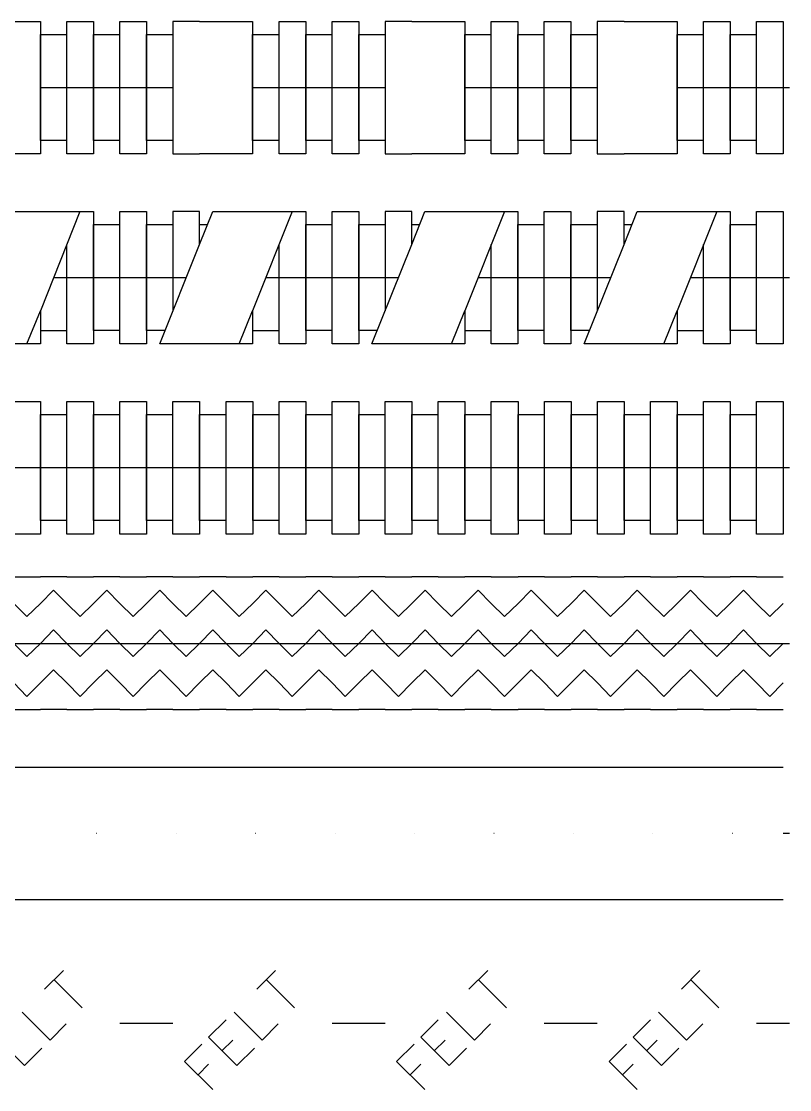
# Model space of a CAD drawing. Header units: inches. Extents: x 47316 to 59086, y 3141 to 11743.
# Drawn here: x 50333.64 to 50362.64, y 8845.37 to 8885.7 of the extents above; entities that cross this region are included whole.
import ezdxf

# ---------------------------------------------------------------- set-up
doc = ezdxf.new("R2010")
doc.units = ezdxf.units.IN
doc.header["$MEASUREMENT"] = 0

msp = doc.modelspace()

# ---------------------------------------------------------------- linework, layer by layer
at = {"color": 0, "lineweight": -2}
for p, q in [((50332.353, 8885.702), (50334.355, 8885.702)), ((50334.355, 8885.702), (50334.355, 8880.699)), ((50335.355, 8885.702), (50336.356, 8885.702)), ((50335.355, 8880.699), (50335.355, 8885.702)), ((50336.356, 8885.702), (50336.356, 8880.699)), ((50337.356, 8885.702), (50338.357, 8885.702)), ((50337.356, 8880.699), (50337.356, 8885.702)), ((50338.357, 8885.702), (50338.357, 8880.699)), ((50340.358, 8885.702), (50339.358, 8885.702)), ((50339.358, 8885.702), (50339.358, 8880.699)), ((50340.358, 8885.702), (50342.36, 8885.702)), ((50342.36, 8885.702), (50342.36, 8880.699)), ((50343.372, 8885.702), (50344.373, 8885.702)), ((50343.372, 8880.699), (50343.372, 8885.702)), ((50344.373, 8885.702), (50344.373, 8880.699)), ((50345.374, 8885.702), (50346.374, 8885.702)), ((50345.374, 8880.699), (50345.374, 8885.702)), ((50346.374, 8885.702), (50346.374, 8880.699)), ((50348.376, 8885.702), (50347.375, 8885.702)), ((50347.375, 8885.702), (50347.375, 8880.699)), ((50348.376, 8885.702), (50350.377, 8885.702)), ((50350.377, 8885.702), (50350.377, 8880.699)), ((50351.377, 8885.702), (50352.378, 8885.702)), ((50351.377, 8880.699), (50351.377, 8885.702)), ((50352.378, 8885.702), (50352.378, 8880.699)), ((50353.379, 8885.702), (50354.379, 8885.702)), ((50353.379, 8880.699), (50353.379, 8885.702)), ((50354.379, 8885.702), (50354.379, 8880.699)), ((50356.393, 8885.702), (50355.38, 8885.702)), ((50355.38, 8885.702), (50355.38, 8880.699)), ((50356.393, 8885.702), (50358.394, 8885.702)), ((50358.394, 8885.702), (50358.394, 8880.699)), ((50359.395, 8885.702), (50360.395, 8885.702)), ((50359.395, 8880.699), (50359.395, 8885.702)), ((50360.395, 8885.702), (50360.395, 8880.699)), ((50361.396, 8885.702), (50362.397, 8885.702)), ((50361.396, 8880.699), (50361.396, 8885.702)), ((50362.397, 8885.702), (50362.397, 8880.699)), ((50334.355, 8881.205), (50334.355, 8885.208)), ((50334.355, 8885.208), (50335.355, 8885.208)), ((50336.356, 8881.205), (50336.356, 8885.208)), ((50336.356, 8885.208), (50337.356, 8885.208)), ((50338.357, 8881.205), (50338.357, 8885.208)), ((50338.357, 8885.208), (50339.358, 8885.208)), ((50342.36, 8881.205), (50342.36, 8885.208)), ((50342.36, 8885.208), (50343.372, 8885.208)), ((50344.373, 8881.205), (50344.373, 8885.208)), ((50344.373, 8885.208), (50345.374, 8885.208)), ((50346.374, 8881.205), (50346.374, 8885.208)), ((50346.374, 8885.208), (50347.375, 8885.208)), ((50350.377, 8881.205), (50350.377, 8885.208)), ((50350.377, 8885.208), (50351.377, 8885.208)), ((50352.378, 8881.205), (50352.378, 8885.208)), ((50352.378, 8885.208), (50353.379, 8885.208)), ((50354.379, 8881.205), (50354.379, 8885.208)), ((50354.379, 8885.208), (50355.38, 8885.208)), ((50358.394, 8881.205), (50358.394, 8885.208)), ((50358.394, 8885.208), (50359.395, 8885.208)), ((50360.395, 8881.205), (50360.395, 8885.208)), ((50360.395, 8885.208), (50361.396, 8885.208)), ((50334.355, 8883.207), (50336.356, 8883.207)), ((50336.356, 8883.207), (50338.357, 8883.207)), ((50338.357, 8883.207), (50339.358, 8883.207)), ((50342.36, 8883.207), (50344.373, 8883.207)), ((50344.373, 8883.207), (50346.374, 8883.207)), ((50346.374, 8883.207), (50347.375, 8883.207)), ((50350.377, 8883.207), (50352.378, 8883.207)), ((50352.378, 8883.207), (50354.379, 8883.207)), ((50354.379, 8883.207), (50355.38, 8883.207)), ((50358.394, 8883.207), (50360.395, 8883.207)), ((50360.395, 8883.207), (50362.397, 8883.207)), ((50362.397, 8883.207), (50362.644, 8883.207)), ((50335.355, 8881.205), (50334.355, 8881.205)), ((50337.356, 8881.205), (50336.356, 8881.205)), ((50339.358, 8881.205), (50338.357, 8881.205)), ((50343.372, 8881.205), (50342.36, 8881.205)), ((50345.374, 8881.205), (50344.373, 8881.205)), ((50347.375, 8881.205), (50346.374, 8881.205)), ((50351.377, 8881.205), (50350.377, 8881.205)), ((50353.379, 8881.205), (50352.378, 8881.205)), ((50355.38, 8881.205), (50354.379, 8881.205)), ((50359.395, 8881.205), (50358.394, 8881.205)), ((50361.396, 8881.205), (50360.395, 8881.205)), ((50334.355, 8880.699), (50332.353, 8880.699)), ((50336.356, 8880.699), (50335.355, 8880.699)), ((50338.357, 8880.699), (50337.356, 8880.699)), ((50339.358, 8880.699), (50340.358, 8880.699)), ((50342.36, 8880.699), (50340.358, 8880.699)), ((50344.373, 8880.699), (50343.372, 8880.699)), ((50346.374, 8880.699), (50345.374, 8880.699)), ((50347.375, 8880.699), (50348.376, 8880.699)), ((50350.377, 8880.699), (50348.376, 8880.699)), ((50352.378, 8880.699), (50351.377, 8880.699)), ((50354.379, 8880.699), (50353.379, 8880.699)), ((50355.38, 8880.699), (50356.393, 8880.699)), ((50358.394, 8880.699), (50356.393, 8880.699)), ((50360.395, 8880.699), (50359.395, 8880.699)), ((50362.397, 8880.699), (50361.396, 8880.699)), ((50332.847, 8878.525), (50334.355, 8878.525)), ((50334.355, 8878.525), (50336.356, 8878.525)), ((50335.849, 8878.525), (50334.355, 8874.769)), ((50336.356, 8878.525), (50336.356, 8873.522)), ((50337.356, 8878.525), (50338.357, 8878.525)), ((50337.356, 8873.522), (50337.356, 8878.525)), ((50338.357, 8878.525), (50338.357, 8873.522)), ((50340.358, 8878.525), (50339.358, 8878.525)), ((50339.358, 8878.525), (50339.358, 8874.769)), ((50340.358, 8877.277), (50340.358, 8878.525)), ((50340.358, 8877.277), (50340.865, 8878.525)), ((50340.865, 8878.525), (50342.36, 8878.525)), ((50342.36, 8878.525), (50344.373, 8878.525)), ((50343.867, 8878.525), (50342.36, 8874.769)), ((50344.373, 8878.525), (50344.373, 8873.522)), ((50345.374, 8878.525), (50346.374, 8878.525)), ((50345.374, 8873.522), (50345.374, 8878.525)), ((50346.374, 8878.525), (50346.374, 8873.522)), ((50348.376, 8878.525), (50347.375, 8878.525)), ((50347.375, 8878.525), (50347.375, 8874.769)), ((50348.376, 8877.277), (50348.376, 8878.525)), ((50348.376, 8877.277), (50348.87, 8878.525)), ((50348.87, 8878.525), (50350.377, 8878.525)), ((50350.377, 8878.525), (50352.378, 8878.525)), ((50351.884, 8878.525), (50350.377, 8874.769)), ((50352.378, 8878.525), (50352.378, 8873.522)), ((50353.379, 8878.525), (50354.379, 8878.525)), ((50353.379, 8873.522), (50353.379, 8878.525)), ((50354.379, 8878.525), (50354.379, 8873.522)), ((50356.393, 8878.525), (50355.38, 8878.525)), ((50355.38, 8878.525), (50355.38, 8874.769)), ((50356.393, 8877.277), (50356.393, 8878.525)), ((50356.393, 8877.277), (50356.887, 8878.525)), ((50356.887, 8878.525), (50358.394, 8878.525)), ((50358.394, 8878.525), (50360.395, 8878.525)), ((50359.889, 8878.525), (50358.394, 8874.769)), ((50360.395, 8878.525), (50360.395, 8873.522)), ((50361.396, 8878.525), (50362.397, 8878.525)), ((50361.396, 8873.522), (50361.396, 8878.525)), ((50362.397, 8878.525), (50362.397, 8873.522)), ((50336.356, 8874.028), (50336.356, 8878.03)), ((50336.356, 8878.03), (50337.356, 8878.03)), ((50338.357, 8874.028), (50338.357, 8878.03)), ((50338.357, 8878.03), (50339.358, 8878.03)), ((50340.358, 8878.03), (50340.667, 8878.03)), ((50344.373, 8874.028), (50344.373, 8878.03)), ((50344.373, 8878.03), (50345.374, 8878.03)), ((50346.374, 8874.028), (50346.374, 8878.03)), ((50346.374, 8878.03), (50347.375, 8878.03)), ((50348.376, 8878.03), (50348.672, 8878.03)), ((50352.378, 8874.028), (50352.378, 8878.03)), ((50352.378, 8878.03), (50353.379, 8878.03)), ((50354.379, 8874.028), (50354.379, 8878.03)), ((50354.379, 8878.03), (50355.38, 8878.03)), ((50356.393, 8878.03), (50356.689, 8878.03)), ((50360.395, 8874.028), (50360.395, 8878.03)), ((50360.395, 8878.03), (50361.396, 8878.03)), ((50335.355, 8873.522), (50335.355, 8877.277)), ((50338.864, 8873.522), (50340.358, 8877.277)), ((50343.372, 8873.522), (50343.372, 8877.277)), ((50346.868, 8873.522), (50348.376, 8877.277)), ((50351.377, 8873.522), (50351.377, 8877.277)), ((50354.886, 8873.522), (50356.393, 8877.277)), ((50359.395, 8873.522), (50359.395, 8877.277)), ((50334.849, 8876.029), (50336.356, 8876.029)), ((50336.356, 8876.029), (50338.357, 8876.029)), ((50338.357, 8876.029), (50339.864, 8876.029)), ((50342.866, 8876.029), (50344.373, 8876.029)), ((50344.373, 8876.029), (50346.374, 8876.029)), ((50346.374, 8876.029), (50347.869, 8876.029)), ((50350.883, 8876.029), (50352.378, 8876.029)), ((50352.378, 8876.029), (50354.379, 8876.029)), ((50354.379, 8876.029), (50355.886, 8876.029)), ((50358.888, 8876.029), (50360.395, 8876.029)), ((50360.395, 8876.029), (50362.397, 8876.029)), ((50362.397, 8876.029), (50362.644, 8876.029)), ((50333.848, 8873.522), (50334.355, 8874.769)), ((50334.355, 8874.769), (50334.355, 8873.522)), ((50341.865, 8873.522), (50342.36, 8874.769)), ((50342.36, 8874.769), (50342.36, 8873.522)), ((50349.883, 8873.522), (50350.377, 8874.769)), ((50350.377, 8874.769), (50350.377, 8873.522)), ((50357.888, 8873.522), (50358.394, 8874.769)), ((50358.394, 8874.769), (50358.394, 8873.522)), ((50334.355, 8874.028), (50335.355, 8874.028)), ((50337.356, 8874.028), (50336.356, 8874.028)), ((50339.061, 8874.028), (50338.357, 8874.028)), ((50342.36, 8874.028), (50343.372, 8874.028)), ((50345.374, 8874.028), (50344.373, 8874.028)), ((50347.078, 8874.028), (50346.374, 8874.028)), ((50350.377, 8874.028), (50351.377, 8874.028)), ((50353.379, 8874.028), (50352.378, 8874.028)), ((50355.083, 8874.028), (50354.379, 8874.028)), ((50358.394, 8874.028), (50359.395, 8874.028)), ((50361.396, 8874.028), (50360.395, 8874.028)), ((50334.355, 8873.522), (50332.353, 8873.522)), ((50336.356, 8873.522), (50335.355, 8873.522)), ((50338.357, 8873.522), (50337.356, 8873.522)), ((50340.358, 8873.522), (50338.864, 8873.522)), ((50342.36, 8873.522), (50340.358, 8873.522)), ((50344.373, 8873.522), (50343.372, 8873.522)), ((50346.374, 8873.522), (50345.374, 8873.522)), ((50348.376, 8873.522), (50346.868, 8873.522)), ((50350.377, 8873.522), (50348.376, 8873.522)), ((50352.378, 8873.522), (50351.377, 8873.522)), ((50354.379, 8873.522), (50353.379, 8873.522)), ((50356.393, 8873.522), (50354.886, 8873.522)), ((50358.394, 8873.522), (50356.393, 8873.522)), ((50360.395, 8873.522), (50359.395, 8873.522)), ((50362.397, 8873.522), (50361.396, 8873.522)), ((50333.354, 8871.347), (50334.355, 8871.347)), ((50334.355, 8871.347), (50334.355, 8866.344)), ((50335.355, 8871.347), (50336.356, 8871.347)), ((50335.355, 8866.344), (50335.355, 8871.347)), ((50336.356, 8871.347), (50336.356, 8866.344)), ((50337.356, 8871.347), (50338.357, 8871.347)), ((50337.356, 8866.344), (50337.356, 8871.347)), ((50338.357, 8871.347), (50338.357, 8866.344)), ((50339.358, 8871.347), (50340.358, 8871.347)), ((50339.358, 8866.344), (50339.358, 8871.347)), ((50340.358, 8871.347), (50340.358, 8866.344)), ((50341.371, 8871.347), (50342.372, 8871.347)), ((50341.371, 8866.344), (50341.371, 8871.347)), ((50342.372, 8871.347), (50342.372, 8866.344)), ((50343.372, 8871.347), (50344.373, 8871.347)), ((50343.372, 8866.344), (50343.372, 8871.347)), ((50344.373, 8871.347), (50344.373, 8866.344)), ((50345.374, 8871.347), (50346.374, 8871.347)), ((50345.374, 8866.344), (50345.374, 8871.347)), ((50346.374, 8871.347), (50346.374, 8866.344)), ((50347.375, 8871.347), (50348.376, 8871.347)), ((50347.375, 8866.344), (50347.375, 8871.347)), ((50348.376, 8871.347), (50348.376, 8866.344)), ((50349.376, 8871.347), (50350.377, 8871.347)), ((50349.376, 8866.344), (50349.376, 8871.347)), ((50350.377, 8871.347), (50350.377, 8866.344)), ((50351.377, 8871.347), (50352.39, 8871.347)), ((50351.377, 8866.344), (50351.377, 8871.347)), ((50352.39, 8871.347), (50352.39, 8866.344)), ((50353.391, 8871.347), (50354.392, 8871.347)), ((50353.391, 8866.344), (50353.391, 8871.347)), ((50354.392, 8871.347), (50354.392, 8866.344)), ((50355.392, 8871.347), (50356.393, 8871.347)), ((50355.392, 8866.344), (50355.392, 8871.347)), ((50356.393, 8871.347), (50356.393, 8866.344)), ((50357.393, 8871.347), (50358.394, 8871.347)), ((50357.393, 8866.344), (50357.393, 8871.347)), ((50358.394, 8871.347), (50358.394, 8866.344)), ((50359.395, 8871.347), (50360.395, 8871.347)), ((50359.395, 8866.344), (50359.395, 8871.347)), ((50360.395, 8871.347), (50360.395, 8866.344)), ((50361.396, 8871.347), (50362.397, 8871.347)), ((50361.396, 8866.344), (50361.396, 8871.347)), ((50362.397, 8871.347), (50362.397, 8866.344)), ((50334.355, 8866.851), (50334.355, 8870.853)), ((50334.355, 8870.853), (50335.355, 8870.853)), ((50336.356, 8866.851), (50336.356, 8870.853)), ((50336.356, 8870.853), (50337.356, 8870.853)), ((50338.357, 8866.851), (50338.357, 8870.853)), ((50338.357, 8870.853), (50339.358, 8870.853)), ((50340.358, 8866.851), (50340.358, 8870.853)), ((50340.358, 8870.853), (50341.371, 8870.853)), ((50342.372, 8866.851), (50342.372, 8870.853)), ((50342.372, 8870.853), (50343.372, 8870.853)), ((50344.373, 8866.851), (50344.373, 8870.853)), ((50344.373, 8870.853), (50345.374, 8870.853)), ((50346.374, 8866.851), (50346.374, 8870.853)), ((50346.374, 8870.853), (50347.375, 8870.853)), ((50348.376, 8866.851), (50348.376, 8870.853)), ((50348.376, 8870.853), (50349.376, 8870.853)), ((50350.377, 8866.851), (50350.377, 8870.853)), ((50350.377, 8870.853), (50351.377, 8870.853)), ((50352.39, 8866.851), (50352.39, 8870.853)), ((50352.39, 8870.853), (50353.391, 8870.853)), ((50354.392, 8866.851), (50354.392, 8870.853)), ((50354.392, 8870.853), (50355.392, 8870.853)), ((50356.393, 8866.851), (50356.393, 8870.853)), ((50356.393, 8870.853), (50357.393, 8870.853)), ((50358.394, 8866.851), (50358.394, 8870.853)), ((50358.394, 8870.853), (50359.395, 8870.853)), ((50360.395, 8866.851), (50360.395, 8870.853)), ((50360.395, 8870.853), (50361.396, 8870.853)), ((50332.353, 8868.852), (50334.355, 8868.852)), ((50334.355, 8868.852), (50336.356, 8868.852)), ((50336.356, 8868.852), (50338.357, 8868.852)), ((50338.357, 8868.852), (50340.358, 8868.852)), ((50340.358, 8868.852), (50342.372, 8868.852)), ((50342.372, 8868.852), (50344.373, 8868.852)), ((50344.373, 8868.852), (50346.374, 8868.852)), ((50346.374, 8868.852), (50348.376, 8868.852)), ((50348.376, 8868.852), (50350.377, 8868.852)), ((50350.377, 8868.852), (50352.39, 8868.852)), ((50352.39, 8868.852), (50354.392, 8868.852)), ((50354.392, 8868.852), (50356.393, 8868.852)), ((50356.393, 8868.852), (50358.394, 8868.852)), ((50358.394, 8868.852), (50360.395, 8868.852)), ((50360.395, 8868.852), (50362.397, 8868.852)), ((50362.397, 8868.852), (50362.644, 8868.852)), ((50335.355, 8866.851), (50334.355, 8866.851)), ((50337.356, 8866.851), (50336.356, 8866.851)), ((50339.358, 8866.851), (50338.357, 8866.851)), ((50341.371, 8866.851), (50340.358, 8866.851)), ((50343.372, 8866.851), (50342.372, 8866.851)), ((50345.374, 8866.851), (50344.373, 8866.851)), ((50347.375, 8866.851), (50346.374, 8866.851)), ((50349.376, 8866.851), (50348.376, 8866.851)), ((50351.377, 8866.851), (50350.377, 8866.851)), ((50353.391, 8866.851), (50352.39, 8866.851)), ((50355.392, 8866.851), (50354.392, 8866.851)), ((50357.393, 8866.851), (50356.393, 8866.851)), ((50359.395, 8866.851), (50358.394, 8866.851)), ((50361.396, 8866.851), (50360.395, 8866.851)), ((50334.355, 8866.344), (50333.354, 8866.344)), ((50336.356, 8866.344), (50335.355, 8866.344)), ((50338.357, 8866.344), (50337.356, 8866.344)), ((50340.358, 8866.344), (50339.358, 8866.344)), ((50342.372, 8866.344), (50341.371, 8866.344)), ((50344.373, 8866.344), (50343.372, 8866.344)), ((50346.374, 8866.344), (50345.374, 8866.344)), ((50348.376, 8866.344), (50347.375, 8866.344)), ((50350.377, 8866.344), (50349.376, 8866.344)), ((50352.39, 8866.344), (50351.377, 8866.344)), ((50354.392, 8866.344), (50353.391, 8866.344)), ((50356.393, 8866.344), (50355.392, 8866.344)), ((50358.394, 8866.344), (50357.393, 8866.344)), ((50360.395, 8866.344), (50359.395, 8866.344)), ((50362.397, 8866.344), (50361.396, 8866.344)), ((50333.354, 8864.726), (50334.355, 8864.726)), ((50335.355, 8864.726), (50334.355, 8864.726)), ((50335.355, 8864.726), (50336.356, 8864.726)), ((50337.356, 8864.726), (50336.356, 8864.726)), ((50337.356, 8864.726), (50338.357, 8864.726)), ((50339.358, 8864.726), (50338.357, 8864.726)), ((50339.358, 8864.726), (50340.358, 8864.726)), ((50341.371, 8864.726), (50340.358, 8864.726)), ((50341.371, 8864.726), (50342.372, 8864.726)), ((50343.372, 8864.726), (50342.372, 8864.726)), ((50343.372, 8864.726), (50344.373, 8864.726)), ((50345.374, 8864.726), (50344.373, 8864.726)), ((50345.374, 8864.726), (50346.374, 8864.726)), ((50347.375, 8864.726), (50346.374, 8864.726)), ((50347.375, 8864.726), (50348.376, 8864.726)), ((50349.376, 8864.726), (50348.376, 8864.726)), ((50349.376, 8864.726), (50350.377, 8864.726)), ((50351.377, 8864.726), (50350.377, 8864.726)), ((50351.377, 8864.726), (50352.39, 8864.726)), ((50353.391, 8864.726), (50352.39, 8864.726)), ((50353.391, 8864.726), (50354.392, 8864.726)), ((50355.392, 8864.726), (50354.392, 8864.726)), ((50355.392, 8864.726), (50356.393, 8864.726)), ((50357.393, 8864.726), (50356.393, 8864.726)), ((50357.393, 8864.726), (50358.394, 8864.726)), ((50359.395, 8864.726), (50358.394, 8864.726)), ((50359.395, 8864.726), (50360.395, 8864.726)), ((50361.396, 8864.726), (50360.395, 8864.726)), ((50361.396, 8864.726), (50362.397, 8864.726)), ((50334.355, 8863.725), (50334.849, 8864.232)), ((50334.849, 8864.232), (50335.355, 8863.725)), ((50336.356, 8863.725), (50336.862, 8864.232)), ((50336.862, 8864.232), (50337.356, 8863.725)), ((50338.357, 8863.725), (50338.864, 8864.232)), ((50338.864, 8864.232), (50339.358, 8863.725)), ((50340.358, 8863.725), (50340.865, 8864.232)), ((50340.865, 8864.232), (50341.371, 8863.725)), ((50342.372, 8863.725), (50342.866, 8864.232)), ((50342.866, 8864.232), (50343.372, 8863.725)), ((50344.373, 8863.725), (50344.867, 8864.232)), ((50344.867, 8864.232), (50345.374, 8863.725)), ((50346.374, 8863.725), (50346.881, 8864.232)), ((50346.881, 8864.232), (50347.375, 8863.725)), ((50348.376, 8863.725), (50348.882, 8864.232)), ((50348.882, 8864.232), (50349.376, 8863.725)), ((50350.377, 8863.725), (50350.883, 8864.232)), ((50350.883, 8864.232), (50351.377, 8863.725)), ((50352.39, 8863.725), (50352.885, 8864.232)), ((50352.885, 8864.232), (50353.391, 8863.725)), ((50354.392, 8863.725), (50354.886, 8864.232)), ((50354.886, 8864.232), (50355.392, 8863.725)), ((50356.393, 8863.725), (50356.887, 8864.232)), ((50356.887, 8864.232), (50357.393, 8863.725)), ((50358.394, 8863.725), (50358.901, 8864.232)), ((50358.901, 8864.232), (50359.395, 8863.725)), ((50360.395, 8863.725), (50360.902, 8864.232)), ((50360.902, 8864.232), (50361.396, 8863.725)), ((50333.848, 8863.231), (50333.354, 8863.725)), ((50334.355, 8863.725), (50333.848, 8863.231)), ((50335.862, 8863.231), (50335.355, 8863.725)), ((50336.356, 8863.725), (50335.862, 8863.231)), ((50337.863, 8863.231), (50337.356, 8863.725)), ((50338.357, 8863.725), (50337.863, 8863.231)), ((50339.864, 8863.231), (50339.358, 8863.725)), ((50340.358, 8863.725), (50339.864, 8863.231)), ((50341.865, 8863.231), (50341.371, 8863.725)), ((50342.372, 8863.725), (50341.865, 8863.231)), ((50343.867, 8863.231), (50343.372, 8863.725)), ((50344.373, 8863.725), (50343.867, 8863.231)), ((50345.868, 8863.231), (50345.374, 8863.725)), ((50346.374, 8863.725), (50345.868, 8863.231)), ((50347.881, 8863.231), (50347.375, 8863.725)), ((50348.376, 8863.725), (50347.881, 8863.231)), ((50349.883, 8863.231), (50349.376, 8863.725)), ((50350.377, 8863.725), (50349.883, 8863.231)), ((50351.884, 8863.231), (50351.377, 8863.725)), ((50352.39, 8863.725), (50351.884, 8863.231)), ((50353.885, 8863.231), (50353.391, 8863.725)), ((50354.392, 8863.725), (50353.885, 8863.231)), ((50355.886, 8863.231), (50355.392, 8863.725)), ((50356.393, 8863.725), (50355.886, 8863.231)), ((50357.9, 8863.231), (50357.393, 8863.725)), ((50358.394, 8863.725), (50357.9, 8863.231)), ((50359.901, 8863.231), (50359.395, 8863.725)), ((50360.395, 8863.725), (50359.901, 8863.231)), ((50361.902, 8863.231), (50361.396, 8863.725)), ((50362.397, 8863.725), (50361.902, 8863.231)), ((50334.355, 8862.218), (50334.849, 8862.725)), ((50334.849, 8862.725), (50335.355, 8862.218)), ((50336.356, 8862.218), (50336.862, 8862.725)), ((50336.862, 8862.725), (50337.356, 8862.218)), ((50338.357, 8862.218), (50338.864, 8862.725)), ((50338.864, 8862.725), (50339.358, 8862.218)), ((50340.358, 8862.218), (50340.865, 8862.725)), ((50340.865, 8862.725), (50341.371, 8862.218)), ((50342.372, 8862.218), (50342.866, 8862.725)), ((50342.866, 8862.725), (50343.372, 8862.218)), ((50344.373, 8862.218), (50344.867, 8862.725)), ((50344.867, 8862.725), (50345.374, 8862.218)), ((50346.374, 8862.218), (50346.881, 8862.725)), ((50346.881, 8862.725), (50347.375, 8862.218)), ((50348.376, 8862.218), (50348.882, 8862.725)), ((50348.882, 8862.725), (50349.376, 8862.218)), ((50350.377, 8862.218), (50350.883, 8862.725)), ((50350.883, 8862.725), (50351.377, 8862.218)), ((50352.39, 8862.218), (50352.885, 8862.725)), ((50352.885, 8862.725), (50353.391, 8862.218)), ((50354.392, 8862.218), (50354.886, 8862.725)), ((50354.886, 8862.725), (50355.392, 8862.218)), ((50356.393, 8862.218), (50356.887, 8862.725)), ((50356.887, 8862.725), (50357.393, 8862.218)), ((50358.394, 8862.218), (50358.901, 8862.725)), ((50358.901, 8862.725), (50359.395, 8862.218)), ((50360.395, 8862.218), (50360.902, 8862.725)), ((50360.902, 8862.725), (50361.396, 8862.218)), ((50333.354, 8862.218), (50333.848, 8861.724)), ((50333.354, 8862.218), (50334.355, 8862.218)), ((50333.848, 8861.724), (50334.355, 8862.218)), ((50334.355, 8862.218), (50335.355, 8862.218)), ((50335.355, 8862.218), (50335.862, 8861.724)), ((50335.355, 8862.218), (50336.356, 8862.218)), ((50335.862, 8861.724), (50336.356, 8862.218)), ((50336.356, 8862.218), (50337.356, 8862.218)), ((50337.356, 8862.218), (50337.863, 8861.724)), ((50337.356, 8862.218), (50338.357, 8862.218)), ((50337.863, 8861.724), (50338.357, 8862.218)), ((50338.357, 8862.218), (50339.358, 8862.218)), ((50339.358, 8862.218), (50339.864, 8861.724)), ((50339.358, 8862.218), (50340.358, 8862.218)), ((50339.864, 8861.724), (50340.358, 8862.218)), ((50340.358, 8862.218), (50341.371, 8862.218)), ((50341.371, 8862.218), (50341.865, 8861.724)), ((50341.371, 8862.218), (50342.372, 8862.218)), ((50341.865, 8861.724), (50342.372, 8862.218)), ((50342.372, 8862.218), (50343.372, 8862.218)), ((50343.372, 8862.218), (50343.867, 8861.724)), ((50343.372, 8862.218), (50344.373, 8862.218)), ((50343.867, 8861.724), (50344.373, 8862.218)), ((50344.373, 8862.218), (50345.374, 8862.218)), ((50345.374, 8862.218), (50345.868, 8861.724)), ((50345.374, 8862.218), (50346.374, 8862.218)), ((50345.868, 8861.724), (50346.374, 8862.218)), ((50346.374, 8862.218), (50347.375, 8862.218)), ((50347.375, 8862.218), (50347.881, 8861.724)), ((50347.375, 8862.218), (50348.376, 8862.218)), ((50347.881, 8861.724), (50348.376, 8862.218)), ((50348.376, 8862.218), (50349.376, 8862.218)), ((50349.376, 8862.218), (50349.883, 8861.724)), ((50349.376, 8862.218), (50350.377, 8862.218)), ((50349.883, 8861.724), (50350.377, 8862.218)), ((50350.377, 8862.218), (50351.377, 8862.218)), ((50351.377, 8862.218), (50351.884, 8861.724)), ((50351.377, 8862.218), (50352.39, 8862.218)), ((50351.884, 8861.724), (50352.39, 8862.218)), ((50352.39, 8862.218), (50353.391, 8862.218)), ((50353.391, 8862.218), (50353.885, 8861.724)), ((50353.391, 8862.218), (50354.392, 8862.218)), ((50353.885, 8861.724), (50354.392, 8862.218)), ((50354.392, 8862.218), (50355.392, 8862.218)), ((50355.392, 8862.218), (50355.886, 8861.724)), ((50355.392, 8862.218), (50356.393, 8862.218)), ((50355.886, 8861.724), (50356.393, 8862.218)), ((50356.393, 8862.218), (50357.393, 8862.218)), ((50357.393, 8862.218), (50357.9, 8861.724)), ((50357.393, 8862.218), (50358.394, 8862.218)), ((50357.9, 8861.724), (50358.394, 8862.218)), ((50358.394, 8862.218), (50359.395, 8862.218)), ((50359.395, 8862.218), (50359.901, 8861.724)), ((50359.395, 8862.218), (50360.395, 8862.218)), ((50359.901, 8861.724), (50360.395, 8862.218)), ((50360.395, 8862.218), (50361.396, 8862.218)), ((50361.396, 8862.218), (50361.902, 8861.724)), ((50361.396, 8862.218), (50362.397, 8862.218)), ((50361.902, 8861.724), (50362.397, 8862.218)), ((50362.397, 8862.218), (50362.644, 8862.218)), ((50334.355, 8860.724), (50334.849, 8861.218)), ((50334.849, 8861.218), (50335.355, 8860.724)), ((50336.356, 8860.724), (50336.862, 8861.218)), ((50336.862, 8861.218), (50337.356, 8860.724)), ((50338.357, 8860.724), (50338.864, 8861.218)), ((50338.864, 8861.218), (50339.358, 8860.724)), ((50340.358, 8860.724), (50340.865, 8861.218)), ((50340.865, 8861.218), (50341.371, 8860.724)), ((50342.372, 8860.724), (50342.866, 8861.218)), ((50342.866, 8861.218), (50343.372, 8860.724)), ((50344.373, 8860.724), (50344.867, 8861.218)), ((50344.867, 8861.218), (50345.374, 8860.724)), ((50346.374, 8860.724), (50346.881, 8861.218)), ((50346.881, 8861.218), (50347.375, 8860.724)), ((50348.376, 8860.724), (50348.882, 8861.218)), ((50348.882, 8861.218), (50349.376, 8860.724)), ((50350.377, 8860.724), (50350.883, 8861.218)), ((50350.883, 8861.218), (50351.377, 8860.724)), ((50352.39, 8860.724), (50352.885, 8861.218)), ((50352.885, 8861.218), (50353.391, 8860.724)), ((50354.392, 8860.724), (50354.886, 8861.218)), ((50354.886, 8861.218), (50355.392, 8860.724)), ((50356.393, 8860.724), (50356.887, 8861.218)), ((50356.887, 8861.218), (50357.393, 8860.724)), ((50358.394, 8860.724), (50358.901, 8861.218)), ((50358.901, 8861.218), (50359.395, 8860.724)), ((50360.395, 8860.724), (50360.902, 8861.218)), ((50360.902, 8861.218), (50361.396, 8860.724)), ((50333.848, 8860.217), (50333.354, 8860.724)), ((50334.355, 8860.724), (50333.848, 8860.217)), ((50335.862, 8860.217), (50335.355, 8860.724)), ((50336.356, 8860.724), (50335.862, 8860.217)), ((50337.863, 8860.217), (50337.356, 8860.724)), ((50338.357, 8860.724), (50337.863, 8860.217)), ((50339.864, 8860.217), (50339.358, 8860.724)), ((50340.358, 8860.724), (50339.864, 8860.217)), ((50341.865, 8860.217), (50341.371, 8860.724)), ((50342.372, 8860.724), (50341.865, 8860.217)), ((50343.867, 8860.217), (50343.372, 8860.724)), ((50344.373, 8860.724), (50343.867, 8860.217)), ((50345.868, 8860.217), (50345.374, 8860.724)), ((50346.374, 8860.724), (50345.868, 8860.217)), ((50347.881, 8860.217), (50347.375, 8860.724)), ((50348.376, 8860.724), (50347.881, 8860.217)), ((50349.883, 8860.217), (50349.376, 8860.724)), ((50350.377, 8860.724), (50349.883, 8860.217)), ((50351.884, 8860.217), (50351.377, 8860.724)), ((50352.39, 8860.724), (50351.884, 8860.217)), ((50353.885, 8860.217), (50353.391, 8860.724)), ((50354.392, 8860.724), (50353.885, 8860.217)), ((50355.886, 8860.217), (50355.392, 8860.724)), ((50356.393, 8860.724), (50355.886, 8860.217)), ((50357.9, 8860.217), (50357.393, 8860.724)), ((50358.394, 8860.724), (50357.9, 8860.217)), ((50359.901, 8860.217), (50359.395, 8860.724)), ((50360.395, 8860.724), (50359.901, 8860.217)), ((50361.902, 8860.217), (50361.396, 8860.724)), ((50362.397, 8860.724), (50361.902, 8860.217)), ((50333.354, 8859.723), (50334.355, 8859.723)), ((50335.355, 8859.723), (50334.355, 8859.723)), ((50335.355, 8859.723), (50336.356, 8859.723)), ((50337.356, 8859.723), (50336.356, 8859.723)), ((50337.356, 8859.723), (50338.357, 8859.723)), ((50339.358, 8859.723), (50338.357, 8859.723)), ((50339.358, 8859.723), (50340.358, 8859.723)), ((50341.371, 8859.723), (50340.358, 8859.723)), ((50341.371, 8859.723), (50342.372, 8859.723)), ((50343.372, 8859.723), (50342.372, 8859.723)), ((50343.372, 8859.723), (50344.373, 8859.723)), ((50345.374, 8859.723), (50344.373, 8859.723)), ((50345.374, 8859.723), (50346.374, 8859.723)), ((50347.375, 8859.723), (50346.374, 8859.723)), ((50347.375, 8859.723), (50348.376, 8859.723)), ((50349.376, 8859.723), (50348.376, 8859.723)), ((50349.376, 8859.723), (50350.377, 8859.723)), ((50351.377, 8859.723), (50350.377, 8859.723)), ((50351.377, 8859.723), (50352.39, 8859.723)), ((50353.391, 8859.723), (50352.39, 8859.723)), ((50353.391, 8859.723), (50354.392, 8859.723)), ((50355.392, 8859.723), (50354.392, 8859.723)), ((50355.392, 8859.723), (50356.393, 8859.723)), ((50357.393, 8859.723), (50356.393, 8859.723)), ((50357.393, 8859.723), (50358.394, 8859.723)), ((50359.395, 8859.723), (50358.394, 8859.723)), ((50359.395, 8859.723), (50360.395, 8859.723)), ((50361.396, 8859.723), (50360.395, 8859.723)), ((50361.396, 8859.723), (50362.397, 8859.723)), ((50332.353, 8857.549), (50334.355, 8857.549)), ((50334.355, 8857.549), (50336.356, 8857.549)), ((50336.356, 8857.549), (50338.357, 8857.549)), ((50338.357, 8857.549), (50340.358, 8857.549)), ((50340.358, 8857.549), (50342.372, 8857.549)), ((50342.372, 8857.549), (50344.373, 8857.549)), ((50344.373, 8857.549), (50346.374, 8857.549)), ((50346.374, 8857.549), (50348.376, 8857.549)), ((50348.376, 8857.549), (50350.377, 8857.549)), ((50350.377, 8857.549), (50352.39, 8857.549)), ((50352.39, 8857.549), (50354.392, 8857.549)), ((50354.392, 8857.549), (50356.393, 8857.549)), ((50356.393, 8857.549), (50358.394, 8857.549)), ((50358.394, 8857.549), (50360.395, 8857.549)), ((50360.395, 8857.549), (50362.397, 8857.549)), ((50336.48, 8855.053), (50336.485, 8855.053)), ((50339.48, 8855.053), (50339.485, 8855.053)), ((50342.48, 8855.053), (50342.485, 8855.053)), ((50345.48, 8855.053), (50345.485, 8855.053)), ((50348.48, 8855.053), (50348.485, 8855.053)), ((50351.48, 8855.053), (50351.485, 8855.053)), ((50354.48, 8855.053), (50354.485, 8855.053)), ((50357.48, 8855.053), (50357.485, 8855.053)), ((50360.48, 8855.053), (50360.485, 8855.053)), ((50362.397, 8855.053), (50362.644, 8855.053)), ((50332.353, 8852.546), (50334.355, 8852.546)), ((50334.355, 8852.546), (50336.356, 8852.546)), ((50336.356, 8852.546), (50338.357, 8852.546)), ((50338.357, 8852.546), (50340.358, 8852.546)), ((50340.358, 8852.546), (50342.372, 8852.546)), ((50342.372, 8852.546), (50344.373, 8852.546)), ((50344.373, 8852.546), (50346.374, 8852.546)), ((50346.374, 8852.546), (50348.376, 8852.546)), ((50348.376, 8852.546), (50350.377, 8852.546)), ((50350.377, 8852.546), (50352.39, 8852.546)), ((50352.39, 8852.546), (50354.392, 8852.546)), ((50354.392, 8852.546), (50356.393, 8852.546)), ((50356.393, 8852.546), (50358.394, 8852.546)), ((50358.394, 8852.546), (50360.395, 8852.546)), ((50360.395, 8852.546), (50362.397, 8852.546)), ((50334.515, 8849.161), (50335.232, 8849.865)), ((50342.532, 8849.161), (50343.237, 8849.865)), ((50350.537, 8849.161), (50351.254, 8849.865)), ((50358.555, 8849.161), (50359.259, 8849.865)), ((50334.873, 8849.519), (50335.936, 8848.457)), ((50342.891, 8849.519), (50343.953, 8848.457)), ((50350.896, 8849.519), (50351.958, 8848.457)), ((50358.913, 8849.519), (50359.975, 8848.457)), ((50333.663, 8848.296), (50334.725, 8847.234)), ((50340.704, 8847.345), (50341.371, 8848)), ((50341.668, 8848.296), (50342.73, 8847.234)), ((50348.721, 8847.345), (50349.376, 8848)), ((50349.685, 8848.296), (50350.747, 8847.234)), ((50356.739, 8847.345), (50357.393, 8848)), ((50357.69, 8848.296), (50358.752, 8847.234)), ((50334.725, 8847.234), (50335.33, 8847.851)), ((50337.356, 8847.876), (50339.358, 8847.876)), ((50342.73, 8847.234), (50343.335, 8847.851)), ((50345.374, 8847.876), (50347.375, 8847.876)), ((50350.747, 8847.234), (50351.353, 8847.851)), ((50353.379, 8847.876), (50355.38, 8847.876)), ((50358.752, 8847.234), (50359.37, 8847.851)), ((50361.396, 8847.876), (50362.644, 8847.876)), ((50333.762, 8846.283), (50332.699, 8847.345)), ((50341.767, 8846.283), (50340.704, 8847.345)), ((50341.211, 8846.838), (50341.618, 8847.234)), ((50349.784, 8846.283), (50348.721, 8847.345)), ((50349.228, 8846.838), (50349.636, 8847.234)), ((50357.801, 8846.283), (50356.739, 8847.345)), ((50357.245, 8846.838), (50357.641, 8847.234)), ((50333.762, 8846.283), (50334.416, 8846.937)), ((50339.802, 8846.431), (50340.457, 8847.085)), ((50341.767, 8846.283), (50342.434, 8846.937)), ((50347.807, 8846.431), (50348.474, 8847.085)), ((50349.784, 8846.283), (50350.439, 8846.937)), ((50355.825, 8846.431), (50356.479, 8847.085)), ((50357.801, 8846.283), (50358.456, 8846.937)), ((50340.865, 8845.368), (50339.802, 8846.431)), ((50348.87, 8845.368), (50347.807, 8846.431)), ((50356.887, 8845.368), (50355.825, 8846.431)), ((50340.309, 8845.924), (50340.704, 8846.332)), ((50348.314, 8845.924), (50348.721, 8846.332)), ((50356.331, 8845.924), (50356.739, 8846.332))]:
    msp.add_line(p, q, dxfattribs=at)

doc.saveas('drawing.dxf')
